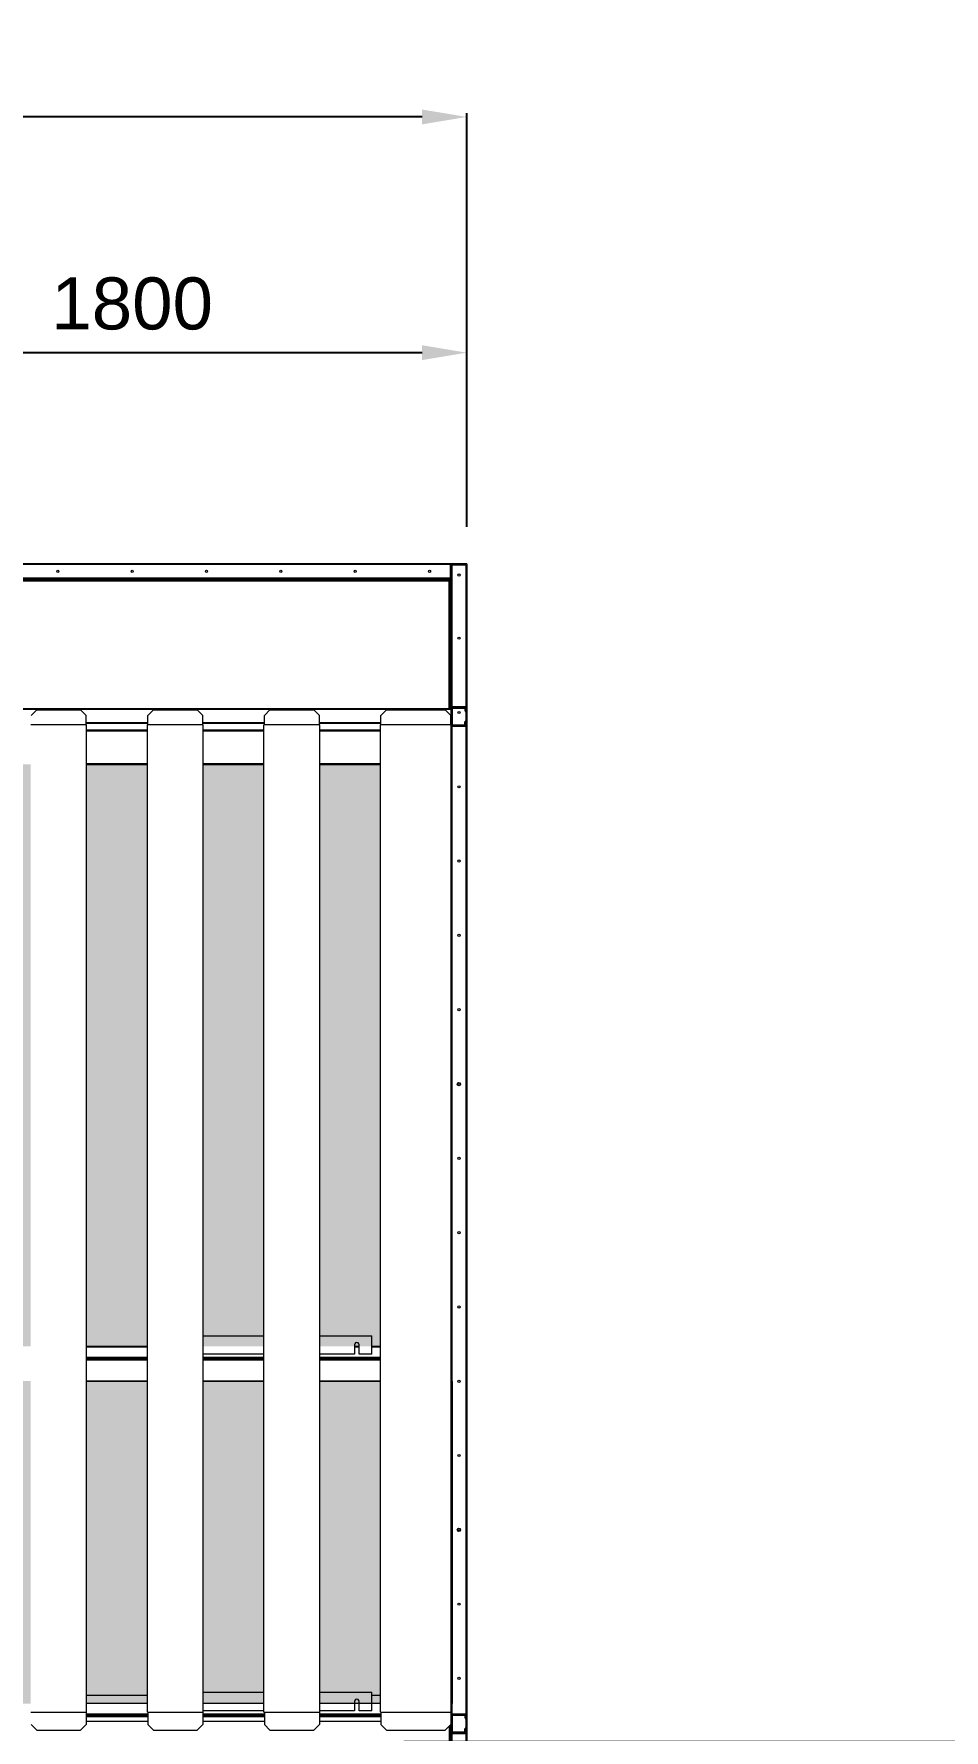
# Model space of a CAD drawing. Header units: millimetres. Extents: x -17070 to 42347, y -291348 to 30072.
# Drawn here: x 18412 to 20860, y 17320 to 21886 of the extents above; entities that cross this region are included whole.
import ezdxf

# ---------------------------------------------------------------- set-up
doc = ezdxf.new("R2010")
doc.units = ezdxf.units.MM
for name, pattern in [('CENTER', [2, 1.25, -0.25, 0.25, -0.25]), ('HIDDEN', [0.375, 0.25, -0.125]), ('HIDDENX2', [0.75, 0.5, -0.25])]:
    doc.linetypes.add(name, pattern=pattern)
doc.layers.add('center', color=1, linetype='CENTER')
doc.layers.add('HIDD', color=2, linetype='HIDDENX2')
doc.styles.get("Standard").update_dxf_attribs({"font": 'arial.ttf'})
doc.dimstyles.new('1.40', dxfattribs={"dimscale": 20, "dimtxt": 1.5, "dimasz": 1, "dimexe": 0.5, "dimexo": 0.5, "dimgap": 0.5, "dimtad": 1, "dimdec": 0, "dimzin": 0, "dimdsep": 46, "dimtxsty": 'Standard', "dimcen": 0, "dimclrd": 2, "dimclre": 2, "dimclrt": 3, "dimadec": 0, "dimazin": 0, "dimtfac": 1, "dimtdec": 0, "dimtmove": 0, "dimatfit": 0, "dimfxl": 1, "dimtolj": 1, "dimtzin": 0, "dimlwd": -1, "dimlwe": -1, "dimarcsym": 0})
pattern_1 = [(0, (-393723.66, -69702.212), (57.15, 32.9955677), [38.1, -76.2]), (120, (-393723.66, -69702.212), (-57.15, 32.995568), [38.1, -76.2]), (60, (-393723.66, -69702.212), (1e-07, 65.9911357), [-76.2, 38.1])]

# ---------------------------------------------------------------- blocks, each defined once
blk = doc.blocks.new('*D889')
at = {"color": 2, "transparency": 16777216}
for p, q in [((17775.8, 20566.9), (17775.8, 21038)), ((17895.8, 21028), (19455.8, 21028)), ((19575.8, 20559.4), (19575.8, 21038))]:
    blk.add_line(p, q, dxfattribs=at)
for points in [[(17895.8, 21048), (17895.8, 21008), (17775.8, 21028)], [(19455.8, 21048), (19455.8, 21008), (19575.8, 21028)]]:
    blk.add_solid(points, dxfattribs=at)
at = {"layer": 'Defpoints', "color": 0, "transparency": 16777216}
for p in [(19575.8, 21028), (17775.8, 20466.9), (19575.8, 20459.4)]:
    blk.add_point(p, dxfattribs=at)
at = {"color": 3, "lineweight": 5, "transparency": 16777216, "insert": (18675.8, 21159.5), "char_height": 140, "attachment_point": 5}
blk.add_mtext('\\A1;1800', dxfattribs=at)
blk = doc.blocks.new('*D890')
at = {"color": 2, "transparency": 16777216}
for p, q in [((15975.8, 20559.4), (15975.8, 21672.5)), ((19455.8, 21662.5), (16095.8, 21662.5)), ((19575.8, 20559.4), (19575.8, 21672.5))]:
    blk.add_line(p, q, dxfattribs=at)
for points in [[(16095.8, 21682.5), (16095.8, 21642.5), (15975.8, 21662.5)], [(19455.8, 21682.5), (19455.8, 21642.5), (19575.8, 21662.5)]]:
    blk.add_solid(points, dxfattribs=at)
at = {"layer": 'Defpoints', "color": 0, "transparency": 16777216}
for p in [(15975.8, 21662.5), (15975.8, 20459.4), (19575.8, 20459.4)]:
    blk.add_point(p, dxfattribs=at)
at = {"color": 3, "lineweight": 5, "transparency": 16777216, "insert": (17775.8, 21794.1), "char_height": 140, "attachment_point": 5}
blk.add_mtext('\\A1;3600', dxfattribs=at)
blk = doc.blocks.new('*D901')
at = {"color": 2, "transparency": 16777216}
for p, q in [((21237.1, 17409.4), (21237.1, 17529.4)), ((19406.3, 17289.4), (21247.1, 17289.4)), ((21237.1, 17289.4), (21237.1, 16859.4)), ((19675.8, 16859.4), (21247.1, 16859.4)), ((21237.1, 16739.4), (21237.1, 16184.9))]:
    blk.add_line(p, q, dxfattribs=at)
for points in [[(21217.1, 17409.4), (21257.1, 17409.4), (21237.1, 17289.4)], [(21217.1, 16739.4), (21257.1, 16739.4), (21237.1, 16859.4)]]:
    blk.add_solid(points, dxfattribs=at)
at = {"layer": 'Defpoints', "color": 0, "transparency": 16777216}
for p in [(19306.3, 17289.4), (19575.8, 16859.4), (21237.1, 16859.4)]:
    blk.add_point(p, dxfattribs=at)
at = {"color": 3, "lineweight": 5, "transparency": 16777216, "insert": (21105.6, 16402.2), "char_height": 140, "attachment_point": 5, "rotation": 90}
blk.add_mtext('\\A1;430', dxfattribs=at)
blk = doc.blocks.new('435')
for p, q in [((-131382, 21088.8), (-131342, 21088.8)), ((-131382, 21088.8), (-131382, 21078.8)), ((-131380, 21078.8), (-131382, 21078.8)), ((-131382, 21038.8), (-131382, 21050.8)), ((-131382, 21050.8), (-131380, 21050.8)), ((-131380, 21086.8), (-131344, 21086.8)), ((-131380, 21086.8), (-131380, 21078.8)), ((-131380, 21040.8), (-131380, 21050.8)), ((-131344, 21086.8), (-131344, 21040.8)), ((-131342, 21088.8), (-131342, 21038.8)), ((-131342, 21088.8), (-131342, 21038.8)), ((-131342, 21038.8), (-131382, 21038.8)), ((-131344, 21040.8), (-131380, 21040.8))]:
    blk.add_line(p, q)
blk = doc.blocks.new('3')
at = {"lineweight": 20}
h = blk.add_hatch(dxfattribs=at)
h.set_pattern_fill('HONEY', scale=12)
h.set_pattern_definition(pattern_1)
h.paths.add_polyline_path([(18866.8, 19919.7), (18866.8, 18353.1), (19030.4, 18353.1), (19030.4, 19919.7)])
h.paths.add_polyline_path([(18553.1, 19919.7), (18553.1, 18353.1), (18716.8, 18353.1), (18716.8, 19919.7)])
h.paths.add_polyline_path([(16521.2, 18353.1), (16521.2, 19919.7), (16357.6, 19919.7), (16357.6, 18353.1)])
h.paths.add_polyline_path([(16834.9, 18353.1), (16834.9, 19919.7), (16671.2, 19919.7), (16671.2, 18353.1)])
h.paths.add_polyline_path([(17148.5, 18353.1), (17148.5, 19919.7), (16984.9, 19919.7), (16984.9, 18353.1)])
h.paths.add_polyline_path([(17462.2, 18353.1), (17462.2, 19919.7), (17298.5, 19919.7), (17298.5, 18353.1)])
h.paths.add_polyline_path([(17775.8, 18353.1), (17775.8, 19919.7), (17612.2, 19919.7), (17612.2, 18353.1)])
h.paths.add_polyline_path([(18089.5, 18353.1), (18089.5, 19919.7), (17925.8, 19919.7), (17925.8, 18353.1)])
h.paths.add_polyline_path([(18239.5, 19919.7), (18239.5, 18353.1), (18403.1, 18353.1), (18403.1, 19919.7)])
h.paths.add_polyline_path([(16044, 19919.7), (16044, 18353.1), (16207.6, 18353.1), (16207.6, 19919.7)])
h.paths.add_polyline_path([(19535.8, 19919.7), (19535.8, 18353.1), (19536.6, 18353.1), (19536.6, 19919.7)])
h.paths.add_polyline_path([(19344, 18353.1), (19344, 19919.7), (19180.4, 19919.7), (19180.4, 18353.1)])
h = blk.add_hatch(dxfattribs=at)
h.set_pattern_fill('HONEY', scale=12)
h.set_pattern_definition(pattern_1)
h.paths.add_polyline_path([(19535.8, 18259.8), (19535.8, 17391.5), (19536.6, 17391.5), (19536.6, 18259.8)])
h.paths.add_polyline_path([(19180.4, 18259.8), (19180.4, 17391.5), (19344, 17391.5), (19344, 18259.8)])
h.paths.add_polyline_path([(18866.8, 18259.8), (18866.8, 17391.5), (19030.4, 17391.5), (19030.4, 18259.8)])
h.paths.add_polyline_path([(18553.1, 18259.8), (18553.1, 17391.5), (18716.8, 17391.5), (18716.8, 18259.8)])
h.paths.add_polyline_path([(18239.5, 18259.8), (18239.5, 17391.5), (18403.1, 17391.5), (18403.1, 18259.8)])
h.paths.add_polyline_path([(17925.8, 18259.8), (17925.8, 17391.5), (18089.5, 17391.5), (18089.5, 18259.8)])
h.paths.add_polyline_path([(17612.2, 18259.8), (17612.2, 17391.5), (17775.8, 17391.5), (17775.8, 18259.8)])
h.paths.add_polyline_path([(17298.5, 18259.8), (17298.5, 17391.5), (17462.2, 17391.5), (17462.2, 18259.8)])
h.paths.add_polyline_path([(16984.9, 18259.8), (16984.9, 17391.5), (17148.5, 17391.5), (17148.5, 18259.8)])
h.paths.add_polyline_path([(16671.2, 18259.8), (16671.2, 17391.5), (16834.9, 17391.5), (16834.9, 18259.8)])
h.paths.add_polyline_path([(16357.6, 18259.8), (16357.6, 17391.5), (16521.2, 17391.5), (16521.2, 18259.8)])
h.paths.add_polyline_path([(16207.6, 17391.5), (16207.6, 18259.8), (16044, 18259.8), (16044, 17391.5)])
at = {"color": 7, "lineweight": 20}
for p, q in [((19528.4, 20459.4), (16023.2, 20459.4)), ((16021.5, 20419.4), (19530.1, 20419.4)), ((16023.2, 20417.4), (19528.4, 20417.4)), ((16023.2, 20414), (19528.4, 20414)), ((19495.2, 20417.8), (17981.8, 20417.8)), ((19533.8, 17364.2), (19533.8, 20286.4)), ((18553.1, 20013), (18716.8, 20013)), ((18553.1, 20009.8), (18716.8, 20009.8)), ((18866.8, 20013), (19030.4, 20013)), ((18866.8, 20009.8), (19030.4, 20009.8)), ((19180.4, 20013), (19344, 20013)), ((19180.4, 20009.8), (19344, 20009.8)), ((18553.1, 19922.2), (18716.8, 19922.2)), ((18553.1, 19919.7), (18716.8, 19919.7)), ((18866.8, 19922.2), (19030.4, 19922.2)), ((18866.8, 19919.7), (19030.4, 19919.7)), ((19180.4, 19922.2), (19344, 19922.2)), ((19180.4, 19919.7), (19344, 19919.7)), ((18716.8, 18353.1), (18553.1, 18353.1)), ((18716.8, 18351.5), (18553.1, 18351.5)), ((18553.1, 18324.4), (18716.8, 18324.4)), ((18553.1, 18321.4), (18716.8, 18321.4)), ((18553.1, 18319.7), (18716.8, 18319.7)), ((18553.1, 18317.1), (18716.8, 18317.1)), ((18866.8, 18324.4), (19030.4, 18324.4)), ((18866.8, 18321.4), (19030.4, 18321.4)), ((18866.8, 18319.7), (19030.4, 18319.7)), ((18866.8, 18317.1), (19030.4, 18317.1)), ((19180.4, 18324.4), (19344, 18324.4)), ((19180.4, 18321.4), (19344, 18321.4)), ((19180.4, 18319.7), (19344, 18319.7)), ((19180.4, 18317.1), (19344, 18317.1)), ((18553.1, 18259.8), (18716.8, 18259.8)), ((18553.1, 18259.7), (18716.8, 18259.7)), ((18716.8, 18259.6), (18553.1, 18259.6)), ((18866.8, 18259.8), (19030.4, 18259.8)), ((18866.8, 18259.7), (19030.4, 18259.7)), ((19030.4, 18259.6), (18866.8, 18259.6)), ((19180.4, 18259.8), (19344, 18259.8)), ((19180.4, 18259.7), (19344, 18259.7)), ((19344, 18259.6), (19180.4, 18259.6)), ((18716.8, 17413.1), (18553.1, 17413.1)), ((18552.1, 17364.4), (18717.8, 17364.4)), ((18552.1, 17361.4), (18717.8, 17361.4)), ((18717.8, 17359.4), (18552.1, 17359.4)), ((18717.8, 17356), (18552.1, 17356)), ((18716.8, 17391.5), (18553.1, 17391.5)), ((18865.8, 17364.4), (19031.4, 17364.4)), ((18865.8, 17361.4), (19031.4, 17361.4)), ((19031.4, 17359.4), (18865.8, 17359.4)), ((19031.4, 17356), (18865.8, 17356)), ((19179.4, 17364.4), (19345, 17364.4)), ((19179.4, 17361.4), (19345, 17361.4)), ((19345, 17359.4), (19179.4, 17359.4)), ((19345, 17356), (19179.4, 17356)), ((18552.1, 17344.4), (18717.8, 17344.4))]:
    blk.add_line(p, q, dxfattribs=at)
at = {"color": 7, "lineweight": 20, "ltscale": 0.014417}
blk.add_line((19531.8, 20421.4), (19531.8, 20456), dxfattribs=at)
at = {"color": 7, "lineweight": 20, "ltscale": 0.097167}
blk.add_line((19533.8, 20222.8), (19533.8, 20456), dxfattribs=at)
blk.add_line((19533.8, 20222.8), (19533.8, 20456), dxfattribs=at)
at = {"color": 7, "lineweight": 20, "ltscale": 5.44556e-06}
blk.add_line((18648.4, 20417.4), (18648.4, 20417.4), dxfattribs=at)
at = {"color": 7, "lineweight": 20, "ltscale": 9.52936e-06}
blk.add_line((18648.4, 20417.4), (18648.4, 20417.4), dxfattribs=at)
at = {"color": 7, "lineweight": 20, "ltscale": 5.46643e-06}
blk.add_line((18656.7, 20417.4), (18656.7, 20417.4), dxfattribs=at)
at = {"color": 7, "lineweight": 20, "ltscale": 9.52935e-06}
blk.add_line((18656.7, 20417.4), (18656.7, 20417.4), dxfattribs=at)
at = {"color": 7, "lineweight": 20, "ltscale": 0.05}
blk.add_line((19493.7, 20417.4), (19493.7, 20419.4), dxfattribs=at)
at = {"color": 7, "lineweight": 20, "ltscale": 0.00067235}
blk.add_line((19495.2, 20417.8), (19495.2, 20419.4), dxfattribs=at)
at = {"color": 7, "lineweight": 20, "ltscale": 0.000160787}
blk.add_line((19495.2, 20417.4), (19495.2, 20417.8), dxfattribs=at)
at = {"lineweight": 20}
for p, q in [((19507.1, 20421.4), (19507.1, 20419.4)), ((18404.1, 20051.4), (18419.1, 20066.4)), ((18419.1, 20066.4), (18537.1, 20066.4)), ((18552.1, 20051.4), (18537.1, 20066.4)), ((18552.1, 20026.4), (18552.1, 20051.4)), ((18717.8, 20051.4), (18732.8, 20066.4)), ((18717.8, 20026.4), (18717.8, 20051.4)), ((18732.8, 20066.4), (18850.8, 20066.4)), ((18865.8, 20051.4), (18850.8, 20066.4)), ((18865.8, 20026.4), (18865.8, 20051.4)), ((19031.4, 20051.4), (19046.4, 20066.4)), ((19031.4, 20026.4), (19031.4, 20051.4)), ((19046.4, 20066.4), (19164.4, 20066.4)), ((19179.4, 20051.4), (19164.4, 20066.4)), ((19179.4, 20026.4), (19179.4, 20051.4)), ((19345, 20051.4), (19360, 20066.4)), ((19345, 20026.4), (19345, 20051.4)), ((19360, 20066.4), (19517.8, 20066.4)), ((19532.8, 20051.4), (19517.8, 20066.4)), ((19532.8, 20026.4), (19532.8, 20051.4)), ((19533.8, 20069.4), (19533.8, 20029.4)), ((18553.1, 20026.4), (18403.1, 20026.4)), ((18553.1, 17368.4), (18553.1, 20026.4)), ((18716.8, 17368.4), (18716.8, 20026.4)), ((18866.8, 20026.4), (18716.8, 20026.4)), ((18866.8, 17368.4), (18866.8, 20026.4)), ((19030.4, 17368.4), (19030.4, 20026.4)), ((19180.4, 20026.4), (19030.4, 20026.4)), ((19180.4, 17368.4), (19180.4, 20026.4)), ((19344, 17368.4), (19344, 20026.4)), ((19533.8, 20026.4), (19344, 20026.4)), ((19533.8, 17368.4), (19533.8, 20026.4)), ((18403.1, 17368.4), (18553.1, 17368.4)), ((18552.1, 17368.4), (18552.1, 17335.4)), ((18716.8, 17368.4), (18866.8, 17368.4)), ((18717.8, 17368.4), (18717.8, 17335.4)), ((18865.8, 17368.4), (18865.8, 17335.4)), ((19030.4, 17368.4), (19180.4, 17368.4)), ((19031.4, 17368.4), (19031.4, 17335.4)), ((19179.4, 17368.4), (19179.4, 17335.4)), ((19344, 17368.4), (19533.8, 17368.4)), ((19345, 17368.4), (19345, 17335.4)), ((19532.8, 17368.4), (19532.8, 17335.4)), ((18404.1, 17335.4), (18419.1, 17320.4)), ((18419.1, 17320.4), (18537.1, 17320.4)), ((18552.1, 17335.4), (18537.1, 17320.4)), ((18717.8, 17335.4), (18732.8, 17320.4)), ((18732.8, 17320.4), (18850.8, 17320.4)), ((18865.8, 17335.4), (18850.8, 17320.4)), ((19031.4, 17335.4), (19046.4, 17320.4)), ((19046.4, 17320.4), (19164.4, 17320.4)), ((19179.4, 17335.4), (19164.4, 17320.4)), ((19345, 17335.4), (19360, 17320.4)), ((19360, 17320.4), (19517.8, 17320.4)), ((19532.8, 17335.4), (19517.8, 17320.4))]:
    blk.add_line(p, q, dxfattribs=at)
at = {"color": 7, "lineweight": 20, "ltscale": 1.33962e-05}
blk.add_line((19526.9, 20417.4), (19526.9, 20417.4), dxfattribs=at)
at = {"color": 7, "lineweight": 20, "ltscale": 9.52934e-06}
blk.add_line((19526.9, 20417.4), (19526.9, 20417.4), dxfattribs=at)
at = {"color": 7, "lineweight": 20, "ltscale": 0.000708462}
blk.add_line((19530.1, 20417.4), (19528.4, 20417.4), dxfattribs=at)
at = {"color": 7, "lineweight": 20, "ltscale": 0.001417}
for q in [(19528.4, 20417.4), (19531.8, 20414)]:
    blk.add_line((19528.4, 20414), q, dxfattribs=at)
at = {"color": 7, "lineweight": 20, "ltscale": 0.000166667}
blk.add_line((19528.4, 20416.6), (19528.8, 20416.6), dxfattribs=at)
at = {"color": 7, "lineweight": 20, "ltscale": 0.142705}
for p, q in [((19528.4, 20067.4), (19528.4, 20414)), ((19531.8, 20067.4), (19531.8, 20414))]:
    blk.add_line(p, q, dxfattribs=at)
at = {"color": 7, "lineweight": 20, "ltscale": 0.00075}
blk.add_line((19528.8, 20416.6), (19530.6, 20416.6), dxfattribs=at)
at = {"color": 7, "lineweight": 20, "ltscale": 0.000833333}
for p, q in [((19531.8, 20415.7), (19529.8, 20415.7)), ((19531.8, 20414), (19529.8, 20414))]:
    blk.add_line(p, q, dxfattribs=at)
at = {"color": 7, "lineweight": 20, "ltscale": 0.000708333}
for p, q in [((19529.8, 20415.7), (19529.8, 20414)), ((19530.1, 20421.4), (19531.8, 20421.4)), ((19531.8, 20415.7), (19531.8, 20414))]:
    blk.add_line(p, q, dxfattribs=at)
at = {"color": 7, "lineweight": 20, "ltscale": 0.000874532}
blk.add_line((19530.1, 20419.5), (19530.1, 20417.4), dxfattribs=at)
at = {"color": 7, "lineweight": 20, "ltscale": 0.00083325}
blk.add_line((19532.1, 20419.4), (19530.1, 20419.4), dxfattribs=at)
at = {"color": 7, "lineweight": 20, "ltscale": 0.000333342}
blk.add_line((19530.1, 20417.4), (19530.1, 20416.6), dxfattribs=at)
at = {"color": 7, "lineweight": 20, "ltscale": 0.000708036}
blk.add_line((19530.1, 20417.4), (19531.8, 20417.4), dxfattribs=at)
at = {"color": 7, "lineweight": 20, "ltscale": 0.000375}
for p, q in [((19530.6, 20415.7), (19530.6, 20416.6)), ((19531.8, 20414.5), (19531.8, 20415.4)), ((19531.8, 20200.3), (19531.8, 20199.4))]:
    blk.add_line(p, q, dxfattribs=at)
at = {"color": 7, "lineweight": 20, "ltscale": 0.000208346}
blk.add_line((19531.8, 20421.4), (19532.3, 20421.4), dxfattribs=at)
at = {"color": 7, "lineweight": 20, "ltscale": 0.001543}
blk.add_line((19531.8, 20415.7), (19531.8, 20419.4), dxfattribs=at)
at = {"color": 7, "lineweight": 20, "ltscale": 1.27636e-06}
blk.add_line((19531.8, 20414.5), (19531.8, 20414.5), dxfattribs=at)
at = {"color": 7, "lineweight": 20, "ltscale": 0.000833337}
blk.add_line((19531.8, 20414), (19533.8, 20414), dxfattribs=at)
at = {"color": 7, "lineweight": 20, "ltscale": 0.000625612}
blk.add_line((19533.8, 20421.4), (19532.3, 20421.4), dxfattribs=at)
at = {"color": 7, "lineweight": 20, "ltscale": 0.081667}
blk.add_line((19575.8, 20241.4), (19575.8, 20437.4), dxfattribs=at)
at = {"color": 7, "lineweight": 20, "ltscale": 0.000833465}
blk.add_line((19533.8, 20286.4), (19531.8, 20286.4), dxfattribs=at)
at = {"color": 7, "lineweight": 20, "ltscale": 0.220833}
for p, q in [((18866.8, 18382), (19030.4, 18382)), ((19180.4, 18382), (19320.2, 18382)), ((18866.8, 17422), (19030.4, 17422)), ((19180.4, 17422), (19320.2, 17422))]:
    blk.add_line(p, q, dxfattribs=at)
at = {"color": 7, "lineweight": 20, "ltscale": 0.010377}
for p, q in [((19273.7, 18357.1), (19273.7, 18332.2)), ((19286.7, 18332.2), (19286.7, 18357.1)), ((19273.7, 17397.1), (19273.7, 17372.2)), ((19286.7, 17372.2), (19286.7, 17397.1))]:
    blk.add_line(p, q, dxfattribs=at)
at = {"color": 7, "lineweight": 20, "ltscale": 0.020754}
for p, q in [((19320.2, 18332.2), (19320.2, 18382)), ((19320.2, 17372.2), (19320.2, 17422))]:
    blk.add_line(p, q, dxfattribs=at)
at = {"color": 7, "lineweight": 20, "ltscale": 0.201458}
for p, q in [((19030.4, 18332.2), (18866.8, 18332.2)), ((19030.4, 18332), (18866.8, 18332)), ((19273.7, 18332.2), (19180.4, 18332.2)), ((19273.7, 18332), (19180.4, 18332)), ((19030.4, 17372.2), (18866.8, 17372.2)), ((19030.4, 17372), (18866.8, 17372)), ((19273.7, 17372.2), (19180.4, 17372.2)), ((19273.7, 17372), (19180.4, 17372))]:
    blk.add_line(p, q, dxfattribs=at)
at = {"color": 7, "lineweight": 20, "ltscale": 0.005417}
for p, q in [((19286.7, 18353.1), (19273.7, 18353.1)), ((19286.7, 18351.5), (19273.7, 18351.5)), ((19286.7, 17391.5), (19273.7, 17391.5))]:
    blk.add_line(p, q, dxfattribs=at)
at = {"color": 7, "lineweight": 20, "ltscale": 7.26298e-05}
for p, q in [((19273.7, 18332.2), (19273.7, 18332)), ((19286.7, 18332.2), (19286.7, 18332)), ((19320.2, 18332.2), (19320.2, 18332)), ((19273.7, 17372.2), (19273.7, 17372)), ((19286.7, 17372.2), (19286.7, 17372)), ((19320.2, 17372.2), (19320.2, 17372))]:
    blk.add_line(p, q, dxfattribs=at)
at = {"color": 7, "lineweight": 20, "ltscale": 0.013958}
for p, q in [((19320.2, 18332.2), (19286.7, 18332.2)), ((19320.2, 18332), (19286.7, 18332)), ((19320.2, 17372.2), (19286.7, 17372.2)), ((19320.2, 17372), (19286.7, 17372))]:
    blk.add_line(p, q, dxfattribs=at)
at = {"color": 7, "lineweight": 20, "ltscale": 0.081917}
for p, q in [((19344, 18353.1), (19320.2, 18353.1)), ((19344, 17413.1), (19320.2, 17413.1))]:
    blk.add_line(p, q, dxfattribs=at)
at = {"color": 7, "lineweight": 20, "ltscale": 0.0875}
for p, q in [((19344, 18351.5), (19320.2, 18351.5)), ((19344, 17391.5), (19320.2, 17391.5))]:
    blk.add_line(p, q, dxfattribs=at)
at = {"color": 7, "lineweight": 20, "ltscale": 0.000832431}
for p, q in [((18635.1, 17359.4), (18635.1, 17361.4)), ((18637.9, 17359.4), (18637.9, 17361.4)), ((19246.3, 17359.4), (19246.3, 17361.4)), ((19249.1, 17359.4), (19249.1, 17361.4))]:
    blk.add_line(p, q, dxfattribs=at)
at = {"color": 7, "lineweight": 20, "ltscale": 0.000833334}
for p, q in [((18675.1, 17361.4), (18675.1, 17359.4)), ((19209.1, 17361.4), (19209.1, 17359.4))]:
    blk.add_line(p, q, dxfattribs=at)
at = {"color": 7, "lineweight": 20, "ltscale": 0.00083243}
for p, q in [((19253.5, 17359.4), (19253.5, 17361.4)), ((19258.7, 17359.4), (19258.7, 17361.4)), ((19323.3, 17359.4), (19323.3, 17361.4)), ((19328.5, 17359.4), (19328.5, 17361.4)), ((19328.7, 17359.4), (19328.7, 17361.4))]:
    blk.add_line(p, q, dxfattribs=at)
at = {"color": 7, "lineweight": 20, "ltscale": 0.00337}
blk.add_line((19533.8, 17356.1), (19533.8, 17364.1), dxfattribs=at)
at = {"color": 7, "lineweight": 20, "ltscale": 0.2055}
blk.add_line((19533.8, 16862.8), (19533.8, 17356), dxfattribs=at)
at = {"color": 7, "lineweight": 20, "ltscale": 0.307}
for p, q in [((18865.8, 17344.4), (19031.4, 17344.4)), ((19179.4, 17344.4), (19345, 17344.4))]:
    blk.add_line(p, q, dxfattribs=at)
at = {"color": 7, "lineweight": 20, "ltscale": 0.194167}
for p, q in [((19528.4, 17331), (19528.4, 16876.4)), ((19531.8, 17334.4), (19531.8, 16876.4))]:
    blk.add_line(p, q, dxfattribs=at)
at = {"color": 7, "lineweight": 20, "ltscale": 0.011892}
blk.add_line((19575.8, 17343.6), (19575.8, 17315.1), dxfattribs=at)
at = {"color": 7, "lineweight": 20, "ltscale": 0.201042}
blk.add_line((19575.8, 16861.1), (19575.8, 17343.6), dxfattribs=at)
at = {"color": 0, "lineweight": 20}
for points in [[(18553.1, 18259.8), (18716.8, 18259.8)], [(18866.8, 18259.8), (19030.4, 18259.8)], [(19180.4, 18259.8), (19344, 18259.8)], [(19535.8, 18259.8), (19536.6, 18259.8), (19536.6, 17391.5), (19535.8, 17391.5)], [(18716.8, 17391.5), (18553.1, 17391.5)], [(19030.4, 17391.5), (18866.8, 17391.5)], [(19344, 17391.5), (19180.4, 17391.5)]]:
    blk.add_lwpolyline(points, dxfattribs=at)
at = {"color": 7, "lineweight": 20}
for centre, radius in [((18475.8, 20439.4), 3), ((18675.8, 20439.4), 3), ((18875.8, 20439.4), 3), ((19075.8, 20439.4), 3), ((19275.8, 20439.4), 3), ((19475.8, 20439.4), 3), ((19554.8, 20429.4), 3), ((19554.8, 20259.4), 3), ((19554.8, 20059.4), 3), ((19554.8, 19859.4), 3), ((19554.8, 19659.4), 3), ((19554.8, 19459.4), 3), ((19554.8, 19259.4), 3), ((19554.8, 19059.4), 4.5), ((19554.8, 19059.4), 3), ((19554.8, 18859.4), 3), ((19554.8, 18659.4), 3), ((19554.8, 18459.4), 3), ((19554.8, 18259.4), 3), ((19554.8, 18059.4), 3), ((19554.8, 17859.4), 4.5), ((19554.8, 17859.4), 3), ((19554.8, 17659.4), 3), ((19554.8, 17459.4), 3)]:
    blk.add_circle(centre, radius, dxfattribs=at)
for centre, start in [((19528.4, 20422.8), 359.7733), ((19528.9, 20422.8), 359.8044)]:
    blk.add_arc(centre, 3.4, start, 0, dxfattribs=at)
for centre, major_axis, ratio, start_param, end_param in [((19529, 20413.9), (-2.8, 0), 0.965926, 3.858864, 4.104144), ((19528.4, 20205.6), (3.4, 0), 0.087156, 0, 0.006877), ((19280.2, 18357.1), (6.5, 0), 0.996195, 0, 3.141593), ((19280.2, 18356.9), (6.5, 0), 0.996195, 0, 3.141593), ((19280.2, 17397.1), (6.5, 0), 0.996195, 0, 3.141593), ((19280.2, 17396.9), (6.5, 0), 0.996195, 0, 3.141593)]:
    blk.add_ellipse(centre, major_axis=major_axis, ratio=ratio, start_param=start_param, end_param=end_param, dxfattribs=at)
blk.add_open_spline([(19533.8, 20286.4), (19533.8, 20286.5), (19533.8, 20286.6), (19533.7, 20286.7), (19533.4, 20286.9), (19533, 20287.2), (19532.6, 20287.3), (19532.2, 20287.5), (19531.8, 20287.6)], degree=5, knots=[0, 0, 0, 0, 0, 0, 2.029663, 2.029663, 2.029663, 5.473953, 5.473953, 5.473953, 5.473953, 5.473953, 5.473953], dxfattribs=at)
at = {"layer": 'center', "lineweight": 20}
for p, q in [((19575.8, 20459.4), (16017.8, 20459.4)), ((19533.8, 20459.4), (19533.8, 16859.4)), ((19575.8, 20459.4), (19575.8, 19419.4)), ((19575.8, 20459.4), (19575.8, 16859.4)), ((19533.8, 20419.4), (16017.8, 20419.4)), ((19533.8, 20069.4), (16017.8, 20069.4)), ((18717.8, 20029.4), (18552.1, 20029.4)), ((19031.4, 20029.4), (18865.8, 20029.4)), ((19345, 20029.4), (19179.4, 20029.4)), ((19533.8, 20029.4), (19532.8, 20029.4)), ((18552.1, 17359.4), (18717.8, 17359.4)), ((18865.8, 17359.4), (19031.4, 17359.4)), ((19179.4, 17359.4), (19345, 17359.4)), ((19532.8, 17359.4), (19533.8, 17359.4))]:
    blk.add_line(p, q, dxfattribs=at)
at = {"layer": 'HIDD', "linetype": 'HIDDEN', "lineweight": 20}
for p, q in [((19531.8, 20457.4), (16019.8, 20457.4)), ((19531.8, 20457.4), (19531.8, 20421.4)), ((19535.8, 20457.2), (19573.8, 20457.2)), ((19535.8, 20457.2), (19535.8, 16861.4)), ((19573.8, 20457.2), (19573.8, 16986.6)), ((19533.8, 20421.4), (16019.8, 20421.4)), ((19533.8, 20067.4), (16019.8, 20067.4)), ((18717.8, 20031.4), (18552.1, 20031.4)), ((19031.4, 20031.4), (18865.8, 20031.4)), ((19345, 20031.4), (19179.4, 20031.4)), ((19533.8, 20031.4), (19532.8, 20031.4)), ((18552.1, 17357.4), (18717.8, 17357.4)), ((18865.8, 17357.4), (19031.4, 17357.4)), ((19179.4, 17357.4), (19345, 17357.4)), ((19532.8, 17357.4), (19533.8, 17357.4))]:
    blk.add_line(p, q, dxfattribs=at)
at = {"lineweight": 20, "xscale": -1}
for p in [(-111808.1, -1015.4), (-111808.1, -3726.4)]:
    blk.add_blockref('435', p, dxfattribs=at)

msp = doc.modelspace()

# ---------------------------------------------------------------- block references
msp.add_blockref('3', (0, 0))

# ---------------------------------------------------------------- dimensions: what is measured, and where the dimension line sits
at = {"lineweight": 5}
for base, p1, p2, picture, middle in [((15975.8, 21662.5), (19575.8, 20459.4), (15975.8, 20459.4), '*D890', (17775.8, 21794.1)), ((19575.8, 21028), (17775.8, 20466.9), (19575.8, 20459.4), '*D889', (18675.8, 21159.5))]:
    dim = msp.add_linear_dim(base=base, p1=p1, p2=p2, dimstyle='1.40', override={"dimtxt": 7, "dimasz": 6, "dimexo": 5, "dimgap": 3}, dxfattribs=at)
    dim.commit()
    dim.dimension.update_dxf_attribs({"geometry": picture, "text_midpoint": middle})
dim = msp.add_linear_dim(base=(21237.1, 16859.4), p1=(19306.3, 17289.4), p2=(19575.8, 16859.4), angle=90, dimstyle='1.40', override={"dimtxt": 7, "dimasz": 6, "dimexo": 5, "dimgap": 3}, dxfattribs=at)
dim.commit()
dim.dimension.update_dxf_attribs({"geometry": '*D901', "text_midpoint": (21105.6, 16402.2)})

doc.saveas('drawing.dxf')
